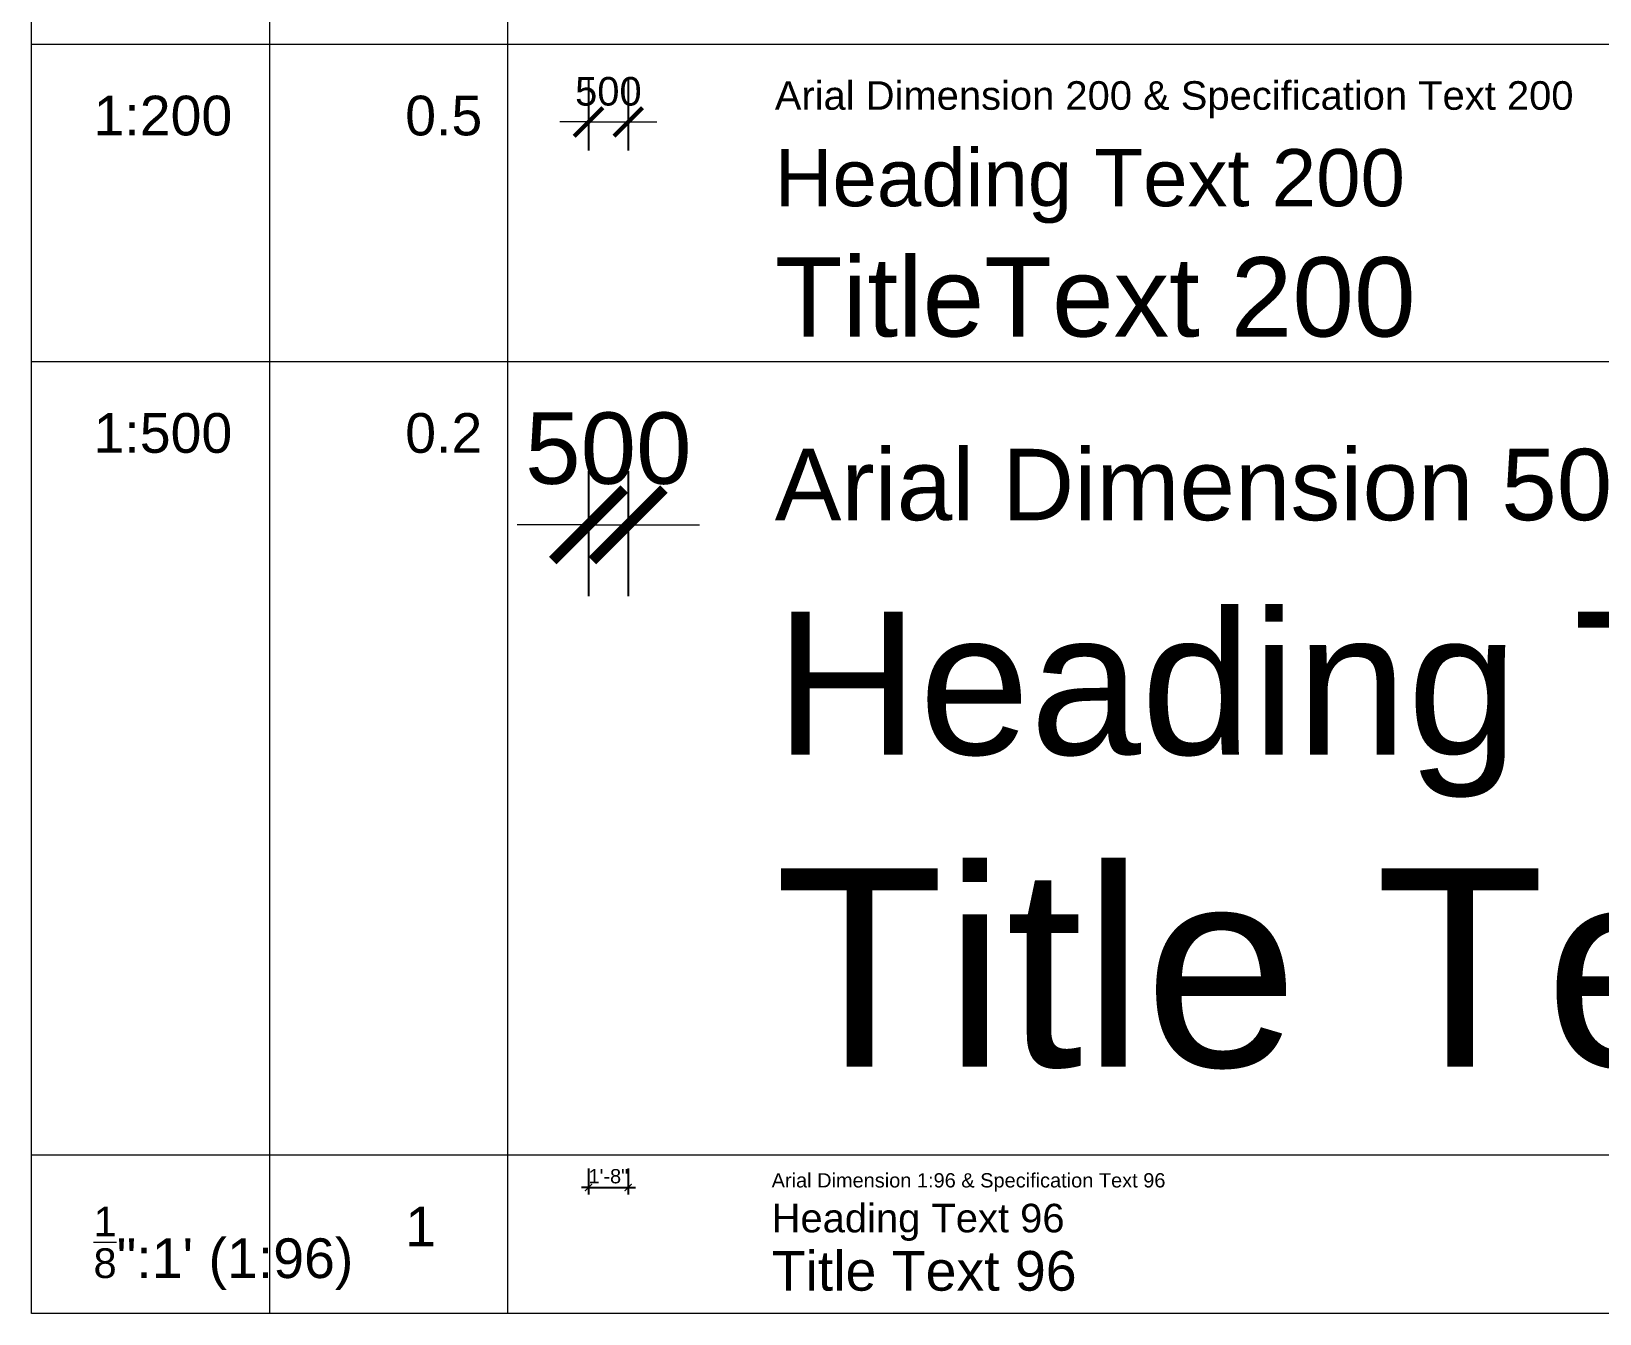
# Model space of a CAD drawing. Header units: millimetres. Extents: x -176873 to 104254, y -63587 to 101719.
# Drawn here: x -89159 to -69400, y 16398 to 32558 of the extents above; entities that cross this region are included whole.
import ezdxf

# ---------------------------------------------------------------- set-up
doc = ezdxf.new("R2010")
doc.units = ezdxf.units.MM
doc.layers.get('Defpoints').update_dxf_attribs({"lineweight": 5})
for name, color, linetype, lineweight in [('a-Dimension 10', 3, 'Continuous', 5), ('a-Dimension 100', 3, 'Continuous', 5), ('a-Dimension 200', 3, 'Continuous', 5), ('a-Dimension 500', 3, 'Continuous', 5), ('a-Hatch', 8, 'Continuous', 5), ('a-Text', 7, 'Continuous', 5)]:
    doc.layers.add(name, color=color, linetype=linetype, lineweight=lineweight)
doc.styles.add('Arial 100', font='Arial.ttf', dxfattribs={"height": 180})
doc.styles.add('Arial 200', font='Arial.ttf', dxfattribs={"height": 360})
doc.styles.add('Arial 500', font='Arial.ttf', dxfattribs={"height": 900})
doc.styles.get("Standard").update_dxf_attribs({"font": 'txt.shx'})
doc.dimstyles.new('Arial Dimension 200', dxfattribs={"dimtxt": 360, "dimasz": 360, "dimexe": 360, "dimexo": 0, "dimgap": 200, "dimtad": 1, "dimdec": 0, "dimzin": 0, "dimdsep": 46, "dimtxsty": 'Arial 200', "dimblk": 'ARCHTICK', "dimcen": 0, "dimdle": 360, "dimclrd": 256, "dimclre": 256, "dimclrt": 7, "dimadec": 0, "dimazin": 0, "dimtfac": 1, "dimtdec": 0, "dimtix": 1, "dimtmove": 1, "dimatfit": 3, "dimldrblk": 'OPEN30', "dimfxl": 1, "dimtolj": 1, "dimtzin": 0, "dimlwd": -1, "dimarcsym": 0})
doc.dimstyles.new('Arial Dimension 500', dxfattribs={"dimtxt": 900, "dimasz": 900, "dimexe": 900, "dimexo": 0, "dimgap": 500, "dimtad": 1, "dimdec": 0, "dimzin": 0, "dimdsep": 46, "dimtxsty": 'Arial 500', "dimblk": 'ARCHTICK', "dimcen": 0, "dimdle": 900, "dimclrd": 256, "dimclre": 256, "dimclrt": 7, "dimadec": 0, "dimazin": 0, "dimtfac": 1, "dimtdec": 0, "dimtix": 1, "dimtmove": 1, "dimatfit": 3, "dimldrblk": 'OPEN30', "dimfxl": 1, "dimtolj": 1, "dimtzin": 0, "dimlwd": -1, "dimarcsym": 0})
doc.dimstyles.new('Arial Dimension Feet', dxfattribs={"dimtxt": 180, "dimasz": 90, "dimexe": 90, "dimexo": 0, "dimgap": 48, "dimtad": 1, "dimdec": 0, "dimlfac": 0.04, "dimzin": 0, "dimdsep": 46, "dimlunit": 3, "dimtxsty": 'Arial 100', "dimblk": 'ARCHTICK', "dimcen": 0.09, "dimdle": 180, "dimclrd": 256, "dimclre": 256, "dimclrt": 7, "dimadec": 0, "dimazin": 0, "dimtfac": 1, "dimtdec": 0, "dimtix": 1, "dimtmove": 2, "dimatfit": 3, "dimldrblk": 'ARCHTICK', "dimfxl": 1, "dimtolj": 1, "dimtzin": 0, "dimarcsym": 0})

# ---------------------------------------------------------------- blocks, each defined once
blk = doc.blocks.new('_ArchTick')
at = {"layer": 'a-Dimension 10', "color": 0, "const_width": 0.15}
blk.add_lwpolyline([(-0.5, -0.5), (0.5, 0.5)], dxfattribs=at)
blk = doc.blocks.new('*D29')
at = {"layer": 'a-Dimension 500', "lineweight": -2, "transparency": 16777216}
for p, q in [((-82139, 27016), (-82139, 25439)), ((-81639, 27016), (-81639, 25439))]:
    blk.add_line(p, q, dxfattribs=at)
at = {"layer": 'a-Dimension 500', "transparency": 16777216}
for p, q in [((-82139, 26339), (-83039, 26339)), ((-82139, 26339), (-81639, 26339)), ((-81639, 26339), (-80739, 26339))]:
    blk.add_line(p, q, dxfattribs=at)
at = {"layer": 'Defpoints', "color": 0, "transparency": 16777216}
for p in [(-82139, 27016), (-81639, 27016), (-81639, 26339)]:
    blk.add_point(p, dxfattribs=at)
at = {"layer": 'a-Dimension 500', "transparency": 16777216, "xscale": 900, "yscale": 900, "zscale": 900}
blk.add_blockref('_ArchTick', (-82139, 26339), dxfattribs=at)
at = {"layer": 'a-Dimension 500', "transparency": 16777216, "xscale": 900, "yscale": 900, "zscale": 900, "rotation": 180}
blk.add_blockref('_ArchTick', (-81639, 26339), dxfattribs=at)
at = {"layer": 'a-Dimension 500', "color": 7, "transparency": 16777216, "insert": (-81889, 27299), "char_height": 900, "attachment_point": 5, "style": 'Arial 500'}
blk.add_mtext('\\A1;500', dxfattribs=at)
blk = doc.blocks.new('_Open30')
at = {"layer": 'a-Hatch', "color": 0, "lineweight": -2}
for p, q in [((-1, 0.268), (0, 0)), ((0, 0), (-1, -0.268)), ((0, 0), (-1, 0))]:
    blk.add_line(p, q, dxfattribs=at)
blk = doc.blocks.new('*D20')
at = {"layer": 'a-Dimension 200', "lineweight": -2, "transparency": 16777216}
for p, q in [((-82139, 31955), (-82139, 31056)), ((-81639, 31955), (-81639, 31056))]:
    blk.add_line(p, q, dxfattribs=at)
at = {"layer": 'a-Dimension 200', "transparency": 16777216}
for p, q in [((-82139, 31416), (-82499, 31416)), ((-82139, 31416), (-81639, 31416)), ((-81639, 31416), (-81279, 31416))]:
    blk.add_line(p, q, dxfattribs=at)
at = {"layer": 'Defpoints', "color": 0, "transparency": 16777216}
for p in [(-82139, 31955), (-81639, 31955), (-81639, 31416)]:
    blk.add_point(p, dxfattribs=at)
at = {"layer": 'a-Dimension 200', "transparency": 16777216, "xscale": 360, "yscale": 360, "zscale": 360}
blk.add_blockref('_ArchTick', (-82139, 31416), dxfattribs=at)
at = {"layer": 'a-Dimension 200', "transparency": 16777216, "xscale": 360, "yscale": 360, "zscale": 360, "rotation": 180}
blk.add_blockref('_ArchTick', (-81639, 31416), dxfattribs=at)
at = {"layer": 'a-Dimension 200', "color": 7, "transparency": 16777216, "insert": (-81889, 31800), "char_height": 360, "attachment_point": 5, "style": 'Arial 200'}
blk.add_mtext('\\A1;500', dxfattribs=at)
blk = doc.blocks.new('*D21')
at = {"layer": 'a-Dimension 100', "lineweight": -2, "transparency": 16777216}
for p, q in [((-82139, 18229), (-82139, 17899)), ((-81639, 18229), (-81639, 17899)), ((-82139, 17989), (-82229, 17989)), ((-82139, 17989), (-81639, 17989)), ((-81639, 17989), (-81549, 17989))]:
    blk.add_line(p, q, dxfattribs=at)
at = {"layer": 'Defpoints', "color": 0, "transparency": 16777216}
for p in [(-82139, 18229), (-81639, 18229), (-81639, 17989)]:
    blk.add_point(p, dxfattribs=at)
at = {"layer": 'a-Dimension 100', "lineweight": -2, "transparency": 16777216, "xscale": 90, "yscale": 90, "zscale": 90}
blk.add_blockref('_ArchTick', (-82139, 17989), dxfattribs=at)
at = {"layer": 'a-Dimension 100', "lineweight": -2, "transparency": 16777216, "xscale": 90, "yscale": 90, "zscale": 90, "rotation": 180}
blk.add_blockref('_ArchTick', (-81639, 17989), dxfattribs=at)
at = {"layer": 'a-Dimension 100', "color": 7, "transparency": 16777216, "insert": (-81889, 18129), "char_height": 180, "attachment_point": 5, "style": 'Arial 100'}
blk.add_mtext('\\A1;1\'-8"', dxfattribs=at)
blk = doc.blocks.new('*D51')
at = {"layer": 'a-Dimension 500', "lineweight": -2, "transparency": 16777216}
for p, q in [((-82139, 27016), (-82139, 25439)), ((-81639, 27016), (-81639, 25439))]:
    blk.add_line(p, q, dxfattribs=at)
at = {"layer": 'a-Dimension 500', "transparency": 16777216}
for p, q in [((-82139, 26339), (-83039, 26339)), ((-82139, 26339), (-81639, 26339)), ((-81639, 26339), (-80739, 26339))]:
    blk.add_line(p, q, dxfattribs=at)
at = {"layer": 'Defpoints', "color": 0, "transparency": 16777216}
for p in [(-82139, 27016), (-81639, 27016), (-81639, 26339)]:
    blk.add_point(p, dxfattribs=at)
at = {"layer": 'a-Dimension 500', "transparency": 16777216, "xscale": 900, "yscale": 900, "zscale": 900}
blk.add_blockref('_ArchTick', (-82139, 26339), dxfattribs=at)
at = {"layer": 'a-Dimension 500', "transparency": 16777216, "xscale": 900, "yscale": 900, "zscale": 900, "rotation": 180}
blk.add_blockref('_ArchTick', (-81639, 26339), dxfattribs=at)
at = {"layer": 'a-Dimension 500', "color": 7, "transparency": 16777216, "insert": (-81889, 27299), "char_height": 900, "attachment_point": 5, "style": 'Arial 500'}
blk.add_mtext('\\A1;500', dxfattribs=at)
blk = doc.blocks.new('*D43')
at = {"layer": 'a-Dimension 200', "lineweight": -2, "transparency": 16777216}
for p, q in [((-82139, 31955), (-82139, 31056)), ((-81639, 31955), (-81639, 31056))]:
    blk.add_line(p, q, dxfattribs=at)
at = {"layer": 'a-Dimension 200', "transparency": 16777216}
for p, q in [((-82139, 31416), (-82499, 31416)), ((-82139, 31416), (-81639, 31416)), ((-81639, 31416), (-81279, 31416))]:
    blk.add_line(p, q, dxfattribs=at)
at = {"layer": 'Defpoints', "color": 0, "transparency": 16777216}
for p in [(-82139, 31955), (-81639, 31955), (-81639, 31416)]:
    blk.add_point(p, dxfattribs=at)
at = {"layer": 'a-Dimension 200', "transparency": 16777216, "xscale": 360, "yscale": 360, "zscale": 360}
blk.add_blockref('_ArchTick', (-82139, 31416), dxfattribs=at)
at = {"layer": 'a-Dimension 200', "transparency": 16777216, "xscale": 360, "yscale": 360, "zscale": 360, "rotation": 180}
blk.add_blockref('_ArchTick', (-81639, 31416), dxfattribs=at)
at = {"layer": 'a-Dimension 200', "color": 7, "transparency": 16777216, "insert": (-81889, 31800), "char_height": 360, "attachment_point": 5, "style": 'Arial 200'}
blk.add_mtext('\\A1;500', dxfattribs=at)
blk = doc.blocks.new('*D44')
at = {"layer": 'a-Dimension 100', "lineweight": -2, "transparency": 16777216}
for p, q in [((-82139, 18229), (-82139, 17899)), ((-81639, 18229), (-81639, 17899)), ((-82139, 17989), (-82229, 17989)), ((-82139, 17989), (-81639, 17989)), ((-81639, 17989), (-81549, 17989))]:
    blk.add_line(p, q, dxfattribs=at)
at = {"layer": 'Defpoints', "color": 0, "transparency": 16777216}
for p in [(-82139, 18229), (-81639, 18229), (-81639, 17989)]:
    blk.add_point(p, dxfattribs=at)
at = {"layer": 'a-Dimension 100', "lineweight": -2, "transparency": 16777216, "xscale": 90, "yscale": 90, "zscale": 90}
blk.add_blockref('_ArchTick', (-82139, 17989), dxfattribs=at)
at = {"layer": 'a-Dimension 100', "lineweight": -2, "transparency": 16777216, "xscale": 90, "yscale": 90, "zscale": 90, "rotation": 180}
blk.add_blockref('_ArchTick', (-81639, 17989), dxfattribs=at)
at = {"layer": 'a-Dimension 100', "color": 7, "transparency": 16777216, "insert": (-81889, 18129), "char_height": 180, "attachment_point": 5, "style": 'Arial 100'}
blk.add_mtext('\\A1;1\'-8"', dxfattribs=at)

msp = doc.modelspace()

# ---------------------------------------------------------------- linework, layer by layer
at = {"layer": 'a-Dimension 100'}
for p, q in [((-86158.6, 49946.2), (-86158.6, 16398.1)), ((-86158.6, 49946.2), (-86158.6, 16398.1)), ((-83158.6, 49946.2), (-83158.6, 16398.1)), ((-83158.6, 49946.2), (-83158.6, 16398.1)), ((-89158.6, 32398.1), (-54252.1, 32398.1)), ((-89158.6, 32398.1), (-54252.1, 32398.1)), ((-89158.6, 28398.1), (-54252.1, 28398.1)), ((-89158.6, 28398.1), (-54252.1, 28398.1)), ((-89158.6, 18398.1), (-54252.1, 18398.1)), ((-89158.6, 18398.1), (-54252.1, 18398.1))]:
    msp.add_line(p, q, dxfattribs=at)
msp.add_lwpolyline([(-89158.6, 49946.2), (-54252.1, 49946.2), (-54252.1, 16398.1), (-89158.6, 16398.1)], close=True, dxfattribs=at)
msp.add_lwpolyline([(-89158.6, 49946.2), (-54252.1, 49946.2), (-54252.1, 16398.1), (-89158.6, 16398.1)], close=True, dxfattribs=at)

# ---------------------------------------------------------------- texts
at = {"layer": 'a-Dimension 100', "attachment_point": 1}
for s, insert, char_height, width in [('\\pt2340;{\\fArial|b0|i0|c0|p34;Arial Dimension 1:96 & Specification Text 96}', (-79831.8, 18168.2), 180, 5444.8), ('\\pt2340;{\\fArial|b0|i0|c0|p34;Arial Dimension 1:96 & Specification Text 96}', (-79831.8, 18168.2), 180, 5444.8), ('\\pt4680;{\\fArial|b0|i0|c0|p34;Heading Text 96}', (-79831.8, 17782.7), 360, 10350.933), ('\\pt4680;{\\fArial|b0|i0|c0|p34;Heading Text 96}', (-79831.8, 17782.7), 360, 10350.933), ('\\pt6500;{\\fArial|b0|i0|c0|p34;Title Text 96}', (-79831.8, 17187.5), 500, 10350.933), ('\\pt6500;{\\fArial|b0|i0|c0|p34;Title Text 96}', (-79831.8, 17187.5), 500, 10350.933)]:
    msp.add_mtext(s, dxfattribs=dict(at, insert=insert, char_height=char_height, width=width))
at = {"layer": 'a-Dimension 200', "width": 14552, "attachment_point": 1}
for s, insert, char_height in [('\\pt2520;{\\fArial|b0|i0|c0|p34;Arial Dimension 200 & Specification Text 200}', (-79791.8, 31929.8), 360), ('\\pt2520;{\\fArial|b0|i0|c0|p34;Arial Dimension 200 & Specification Text 200}', (-79791.8, 31929.8), 360), ('\\pt5040;{\\fArial|b0|i0|c0|p34;Heading Text 200}', (-79791.8, 31073.8), 720), ('\\pt5040;{\\fArial|b0|i0|c0|p34;Heading Text 200}', (-79791.8, 31073.8), 720), ('\\pt7000;{\\fArial|b0|i0|c0|p34;TitleText 200}', (-79791.8, 29711.6), 1000), ('\\pt7000;{\\fArial|b0|i0|c0|p34;TitleText 200}', (-79791.8, 29711.6), 1000)]:
    msp.add_mtext(s, dxfattribs=dict(at, insert=insert, char_height=char_height))
at = {"layer": 'a-Dimension 500', "width": 28205.714, "attachment_point": 1}
for s, insert, char_height in [('\\pt6300;{\\fArial|b0|i0|c0|p34;Arial Dimension 500 & Specification Text 500}', (-79791.8, 27297), 900), ('\\pt6300;{\\fArial|b0|i0|c0|p34;Arial Dimension 500 & Specification Text 500}', (-79791.8, 27297), 900), ('\\pt12600;{\\fArial|b0|i0|c0|p34;Heading Text 500}', (-79791.8, 25243.4), 1800), ('\\pt12600;{\\fArial|b0|i0|c0|p34;Heading Text 500}', (-79791.8, 25243.4), 1800), ('\\pt17500;{\\fArial|b0|i0|c0|p34;Title Text 500}', (-79791.8, 22009.7), 2500), ('\\pt17500;{\\fArial|b0|i0|c0|p34;Title Text 500}', (-79791.8, 22009.7), 2500)]:
    msp.add_mtext(s, dxfattribs=dict(at, insert=insert, char_height=char_height))
at = {"layer": 'a-Text', "char_height": 500, "width": 16763.889, "attachment_point": 1}
for s, insert in [('{\\fArial|b0|i0|c0|p34;1:200}', (-88375.3, 31746.9)), ('{\\fArial|b0|i0|c0|p34;1:200}', (-88375.3, 31746.9)), ('{\\fArial|b0|i0|c0|p34;0.5}', (-84448.5, 31746.9)), ('{\\fArial|b0|i0|c0|p34;0.5}', (-84448.5, 31746.9)), ('{\\fArial|b0|i0|c0|p34;1:500}', (-88375.3, 27746.9)), ('{\\fArial|b0|i0|c0|p34;1:500}', (-88375.3, 27746.9)), ('{\\fArial|b0|i0|c0|p34;0.2}', (-84448.5, 27746.9)), ('{\\fArial|b0|i0|c0|p34;0.2}', (-84448.5, 27746.9)), ('{\\fArial|b0|i0|c0|p34;\\H0.75x;\\S1/8;\\H1.333x;":1\' (1:96)}', (-88375.3, 17746.9)), ('{\\fArial|b0|i0|c0|p34;\\H0.75x;\\S1/8;\\H1.333x;":1\' (1:96)}', (-88375.3, 17746.9)), ('{\\fArial|b0|i0|c0|p34;1}', (-84448.5, 17746.9)), ('{\\fArial|b0|i0|c0|p34;1}', (-84448.5, 17746.9))]:
    msp.add_mtext(s, dxfattribs=dict(at, insert=insert))

# ---------------------------------------------------------------- dimensions: what is measured, and where the dimension line sits
at = {"layer": 'a-Dimension 100'}
for picture in ['*D21', '*D44']:
    dim = msp.add_linear_dim(base=(-81638.8, 17988.6), p1=(-82138.8, 18229.4), p2=(-81638.8, 18229.4), dimstyle='Arial Dimension Feet', dxfattribs=at)
    dim.commit()
    dim.dimension.update_dxf_attribs({"geometry": picture, "text_midpoint": (-81888.8, 18128.5)})
at = {"layer": 'a-Dimension 200'}
for picture in ['*D20', '*D43']:
    dim = msp.add_linear_dim(base=(-81638.8, 31416.3), p1=(-82138.8, 31955.3), p2=(-81638.8, 31955.3), dimstyle='Arial Dimension 200', dxfattribs=at)
    dim.commit()
    dim.dimension.update_dxf_attribs({"geometry": picture, "text_midpoint": (-81888.8, 31800.1)})
at = {"layer": 'a-Dimension 500'}
for picture in ['*D29', '*D51']:
    dim = msp.add_linear_dim(base=(-81638.8, 26339.2), p1=(-82138.8, 27016.5), p2=(-81638.8, 27016.5), dimstyle='Arial Dimension 500', dxfattribs=at)
    dim.commit()
    dim.dimension.update_dxf_attribs({"geometry": picture, "text_midpoint": (-81888.8, 27298.7)})

doc.saveas('drawing.dxf')
